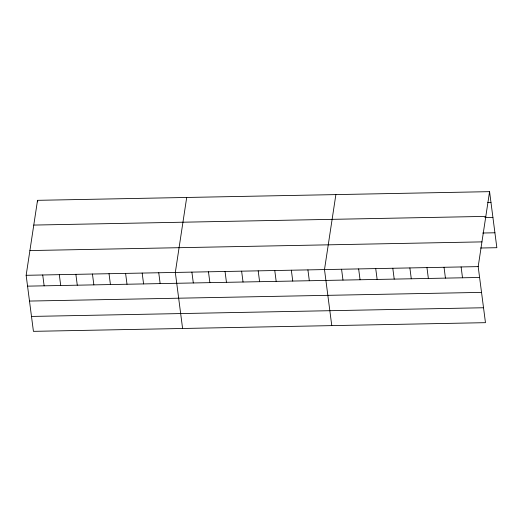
<?xml version="1.0" encoding="UTF-8"?>
<svg xmlns="http://www.w3.org/2000/svg" width="523" height="523" viewBox="0 0 523 523"><rect width="100%" height="100%" fill="white"/><g stroke="black" fill="none" stroke-linecap="round" stroke-linejoin="round"><path stroke-width="0.78" d="M489.574 191.653L478.185 266.619L485.468 322.671L33.426 331.347L26.15 275.301L37.532 200.329L489.574 191.653L496.85 247.699L480.585 248.013M186.704 197.465L175.323 272.437L182.599 328.483M335.877 194.602L324.495 269.574L331.772 325.62M487.724 202.558L490.979 202.493M33.779 225.073L485.815 216.391M484.782 217.568L492.914 217.411M482.716 233.016L494.915 232.781M29.909 250.563L481.945 241.881M26.15 275.301L478.185 266.619M27.556 286.146L479.591 277.465M29.497 301.065L481.533 292.383M31.491 316.435L483.527 307.753M461.109 266.952L462.515 277.791M444.034 267.279L445.439 278.118M426.958 267.606L428.363 278.452M409.875 267.933L411.287 278.779M392.799 268.26L394.211 279.105M375.723 268.587L377.135 279.432M358.647 268.92L360.053 279.759M341.571 269.247L342.977 280.086M307.916 269.894L309.328 280.733M291.344 270.208L292.756 281.054M274.771 270.528L276.177 281.374M258.192 270.849L259.604 281.688M241.619 271.162L243.032 282.008M225.047 271.483L226.452 282.328M208.474 271.803L209.88 282.642M191.895 272.117L193.307 282.963M158.75 272.758L160.156 283.597M142.171 273.071L143.583 283.917M125.598 273.392L127.004 284.237M109.026 273.712L110.431 284.551M92.447 274.026L93.859 284.872M75.874 274.346L77.28 285.192M59.302 274.667L60.707 285.512M37.532 200.329L37.734 201.878M42.723 274.987L44.135 285.826"/></g></svg>
